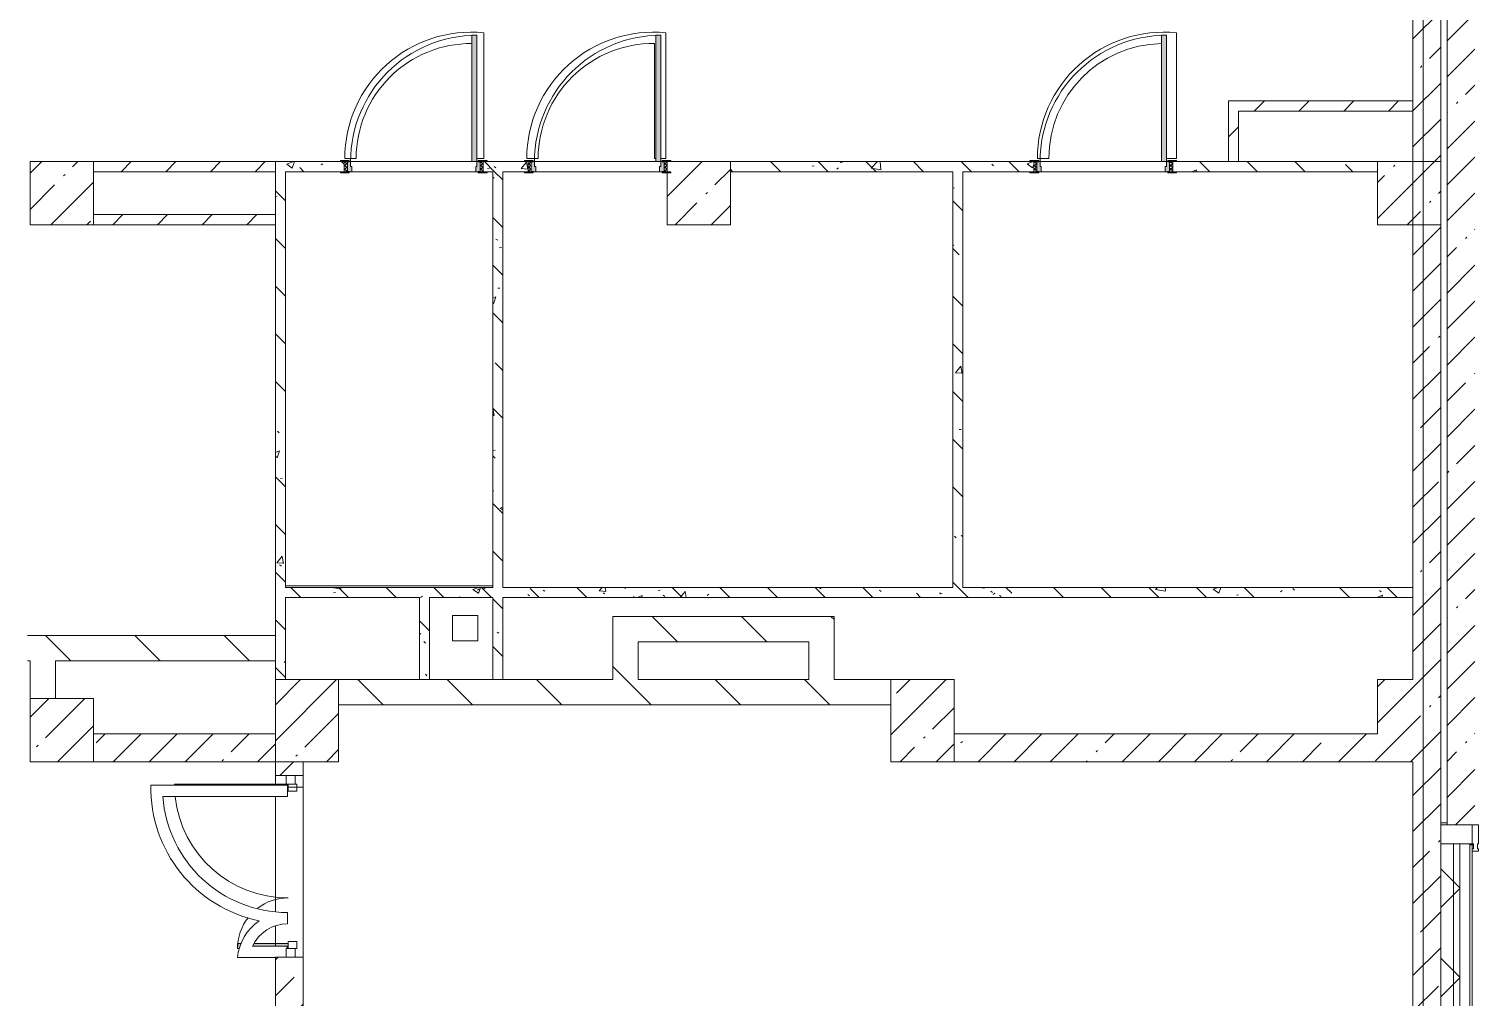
# Model space of a CAD drawing. Header units: millimetres. Extents: x -3129 to 197107, y -8553 to 29000.
# Drawn here: x 143627 to 155062, y 9037 to 16700 of the extents above; entities that cross this region are included whole.
import ezdxf

# ---------------------------------------------------------------- set-up
doc = ezdxf.new("R2010")
doc.units = ezdxf.units.MM
doc.linetypes.add('Осевая', pattern=[3175, 635, -476.25, 1587.5, -476.25])
for name, color, linetype, lineweight, true_color in [('A-DETL-GENF-8', 7, 'Continuous', 5, 0xaaaaaa), ('A-DOOR-3', 7, 'Continuous', 5, 0xaaaaaa), ('A-DOOR-4', 7, 'Continuous', 5, 0xe2e2e2), ('A-DOOR-FRAM-3', 7, 'Continuous', 5, 0xe2e2e2), ('A-DOOR-FRAM-4', 7, 'Continuous', 5, 0xaaaaaa), ('A-FLOR-3', 7, 'Continuous', 5, 0xaaaaaa), ('I-WALL-8', 7, 'Continuous', 5, 0x787878)]:
    doc.layers.add(name, color=color, linetype=linetype, lineweight=lineweight, true_color=true_color)
for name, color, linetype, lineweight in [('A-GLAZ-CWMG-4', 7, 'Continuous', 5), ('A-WALL', 7, 'Continuous', 9), ('A-WALL-6', 7, 'Continuous', 5), ('I-WALL-6', 7, 'Continuous', 5), ('S-COLS-2', 7, 'Continuous', 5), ('Оси', 7, 'Continuous', 9), ('Оси-2', 7, 'Осевая', 9)]:
    doc.layers.add(name, color=color, linetype=linetype, lineweight=lineweight)
pattern_1 = [(45, (70097.43, 0), (-285.1231, 285.1231), []), (45, (70382.56, 0), (-285.1231, 285.1231), [504.031, -100.806, 16.764, -84.042])]
pattern_2 = [(135, (70097.43, 0), (-353.5534, -353.5534), [])]
pattern_3 = [(45, (70097.43, 0), (-353.5534, 353.5534), []), (135, (70097.43, 0), (-353.5534, -353.5534), [])]
pattern_4 = [(135, (70097.43, 0), (-377.1708, -377.1708), [533.4, -88.9, 17.78, -88.9]), (135, (70097.43, 376.94), (-377.1708, -377.1708), []), (50, (70097.43, 0), (637.6445, -55.7866), [66.675, -733.425]), (355, (70097.4, 0), (-123.3494, 668.699), [53.34, -586.74]), (100.451, (70150.6, -4.65), (514.299, 612.908), [56.665, -623.315]), (46.184, (70097.4, 177.8), (948.7764, -147.15), [100.012, -1100.137]), (96.636, (70176.5, 165.5), (830.909, 865.997), [84.998, -934.973]), (351.184, (70097.4, 177.8), (830.918, 865.988), [80.01, -880.11]), (21, (70186.33, 133.35), (530.6506, -357.9283), [66.675, -733.425]), (326, (70186.3, 133.35), (216.308, 644.6585), [53.34, -586.74]), (71.451, (70230.55, 103.5), (746.9596, 286.7243), [56.665, -623.315]), (37.5, (70097.43, 0), (10.81053, 295.9426), [16.764, -562.864, 16.764, -578.866, -588.962]), (37.5, (70097.43, 0), (10.81053, 295.9426), [-1175.258, 16.764, -572.198]), (7.5, (70097.43, 0), (233.8692, 350.6318), [16.764, -322.834, 16.764, -549.529, -224.472]), (7.5, (70097.43, 0), (233.8692, 350.6318), [-905.891, 16.764, -207.708]), (327.5, (69899.19, 0), (474.5678, -20.0513), [16.764, -205.486, 16.764, -676.656, -920.115]), (327.5, (69899.19, 0), (474.5678, -20.0513), [-915.67, 16.764, -903.351]), (317.5, (69810.3, 0), (518.4522, 88.9934), [16.764, -272.161, 16.764, -443.738, -653.415]), (317.5, (69810.3, 0), (518.4522, 88.9934), [-749.427, 16.764, -636.651])]
pattern_5 = [(135, (1751.41, 104.685), (-14.14214, -14.14214), []), (225, (1751.41, 104.685), (14.14214, -14.14214), [])]
pattern_6 = [(45, (-371.384, 104.685), (-14.1421, 14.1421), []), (135, (-371.384, 104.685), (-14.1421, -14.1421), [])]
pattern_7 = [(45, (70097.43, 0), (-176.7767, 176.7767), [])]

# ---------------------------------------------------------------- blocks, each defined once
blk = doc.blocks.new('BSC_Колонна _Прямоугольная - 650х500-23287315-2_1_1_птичка')
at = {"layer": 'S-COLS-2'}
h = blk.add_hatch(dxfattribs=at)
h.set_pattern_fill('FP_164', color=256, style=0, pattern_type=2)
h.set_pattern_definition([(135, (11225, -75730), (-285.1231, -285.1231), []), (135, (11225, -75444.88), (-285.1231, -285.1231), [504.031, -100.806, 16.764, -84.042])])
h.paths.add_polyline_path([(325, 250), (-325, 250), (-325, -250), (325, -250), (325, 111)])
for p, q in [((325, 250), (-325, 250)), ((-325, 250), (-325, -250)), ((325, -250), (325, 250)), ((-325, -250), (325, -250))]:
    blk.add_line(p, q, dxfattribs=at)
blk = doc.blocks.new('BSC_Колонна _Прямоугольная - 500х500-V139-2_1_1_птичка')
at = {"layer": 'S-COLS-2'}
h = blk.add_hatch(dxfattribs=at)
h.set_pattern_fill('FP_165', color=256, style=0, pattern_type=2)
h.set_pattern_definition([(45, (-73790, -11150), (-285.1231, 285.1231), []), (45, (-73504.88, -11150), (-285.1231, 285.1231), [504.031, -100.806, 16.764, -84.042])])
h.paths.add_polyline_path([(-250, -250), (250, -250), (250, 250), (-250, 250), (-250, 71)])
for p, q in [((250, 250), (-250, 250)), ((-250, 250), (-250, -250)), ((250, -250), (250, 250)), ((-250, -250), (250, -250))]:
    blk.add_line(p, q, dxfattribs=at)
blk = doc.blocks.new('BSC_Колонна _Прямоугольная - 500х500-V158-2_1_1_птичка')
at = {"layer": 'S-COLS-2'}
h = blk.add_hatch(dxfattribs=at)
h.set_pattern_fill('FP_179', color=256, style=0, pattern_type=2)
h.set_pattern_definition([(45, (-73790, -15400), (-285.1231, 285.1231), []), (45, (-73504.88, -15400), (-285.1231, 285.1231), [504.031, -100.806, 16.764, -84.042])])
h.paths.add_polyline_path([(-250, -250), (250, -250), (250, 250), (-250, 250)])
for p, q in [((250, 250), (-250, 250)), ((-250, 250), (-250, -250)), ((250, -250), (250, 250)), ((-250, -250), (250, -250))]:
    blk.add_line(p, q, dxfattribs=at)
blk = doc.blocks.new('BSC_Колонна _Прямоугольная - 500х500-V159-2_1_1_птичка')
at = {"layer": 'S-COLS-2'}
h = blk.add_hatch(dxfattribs=at)
h.set_pattern_fill('FP_180', color=256, style=0, pattern_type=2)
h.set_pattern_definition([(45, (-78830, -15400), (-285.1231, 285.1231), []), (45, (-78544.88, -15400), (-285.1231, 285.1231), [504.031, -100.806, 16.764, -84.042])])
h.paths.add_polyline_path([(-250, -250), (250, -250), (250, 250), (-250, 250), (-250, 170), (-220, 170), (-220, 162), (-250, 162)])
for p, q in [((250, 250), (-220, 250)), ((250, -250), (250, 250)), ((-250, 162), (-250, -250)), ((-250, -250), (250, -250))]:
    blk.add_line(p, q, dxfattribs=at)
blk = doc.blocks.new('110_Дверь_СКБ_1Ст_Внутренняя1 - Д-4 _л_ 1100x2100h_су мгн-32399984-2_1_1_птичка')
at = {"layer": 'A-DOOR-3'}
h = blk.add_hatch(dxfattribs=at)
h.set_pattern_fill('FP_160', color=256, style=0, pattern_type=2)
h.set_pattern_definition(pattern_5)
h.paths.add_polyline_path([(562.5, -40), (562.5, 40), (537.5, 40), (537.5, -40)])
at = {"layer": 'A-DOOR-4'}
h = blk.add_hatch(color=256, dxfattribs=at)
h.paths.add_polyline_path([(502.5, -40), (537.5, -40), (537.5, 40), (512.5, 40), (512.5, 0), (502.5, 0)])
h.paths.add_polyline_path([(-477.5, -40), (-477.5, 0), (-487.5, 0), (-487.5, 40), (-512.5, 40), (-512.5, -40)])
at = {"layer": 'A-DOOR-FRAM-3'}
for points in [[(472.5, 40), (512.5, 40), (512.5, 1040), (472.5, 1040), (472.5, 238.6)], [(-497.5, 40), (-497.5, 48), (-567.5, 48), (-567.5, 40)], [(592.5, 40), (592.5, 48), (522.5, 48), (522.5, 40)], [(-497.5, -48), (-497.5, -40), (-567.5, -40), (-567.5, -48)], [(592.5, -48), (592.5, -40), (522.5, -40), (522.5, -48)]]:
    blk.add_hatch(color=256, dxfattribs=at).paths.add_polyline_path(points)
at = {"layer": 'A-DOOR-FRAM-4'}
h = blk.add_hatch(dxfattribs=at)
h.set_pattern_fill('FP_161', color=256, style=0, pattern_type=2)
h.set_pattern_definition(pattern_6)
h.paths.add_polyline_path([(-512.5, -40), (-512.5, 40), (-537.5, 40), (-537.5, -40)])
at = {"layer": 'A-DOOR-3'}
for p, q in [((512.5, 1040), (472.5, 1040)), ((472.5, 1040), (472.5, 40)), ((512.5, 40), (512.5, 1040)), ((472.5, 40), (512.5, 40))]:
    blk.add_line(p, q, dxfattribs=at)
blk.add_arc((512.5, 40), 1000, 90, 180, dxfattribs=at)
at = {"layer": 'A-DOOR-FRAM-4'}
for p, q in [((-497.5, 48), (-567.5, 48)), ((-567.5, 48), (-567.5, 40)), ((-567.5, 40), (-497.5, 40)), ((-512.5, 40), (-537.5, 40)), ((-537.5, 40), (-537.5, -40)), ((-487.5, 40), (-512.5, 40)), ((-512.5, 40), (-512.5, -40)), ((-512.5, -40), (-512.5, 40)), ((-497.5, 40), (-512.5, 40)), ((-512.5, 40), (-512.5, 39)), ((-512.5, 39), (-497.5, 39)), ((-497.5, 40), (-497.5, 48)), ((-497.5, 39), (-497.5, 40)), ((-487.5, 0), (-487.5, 40)), ((-477.5, 0), (-487.5, 0)), ((-477.5, -40), (-477.5, 0)), ((512.5, 0), (502.5, 0)), ((502.5, 0), (502.5, -40)), ((512.5, 40), (512.5, 0)), ((537.5, 40), (512.5, 40)), ((592.5, 48), (522.5, 48)), ((522.5, 48), (522.5, 40)), ((537.5, 40), (522.5, 40)), ((522.5, 40), (522.5, 39)), ((522.5, 40), (592.5, 40)), ((522.5, 39), (537.5, 39)), ((537.5, -40), (537.5, 40)), ((562.5, 40), (537.5, 40)), ((537.5, 40), (537.5, -40)), ((537.5, 39), (537.5, 40)), ((562.5, -40), (562.5, 40)), ((592.5, 40), (592.5, 48)), ((-497.5, -40), (-567.5, -40)), ((-567.5, -40), (-567.5, -48)), ((-567.5, -48), (-497.5, -48)), ((-537.5, -40), (-512.5, -40)), ((-497.5, -39), (-512.5, -39)), ((-512.5, -39), (-512.5, -40)), ((-512.5, -40), (-477.5, -40)), ((-512.5, -40), (-497.5, -40)), ((-497.5, -40), (-497.5, -39)), ((-497.5, -48), (-497.5, -40)), ((502.5, -40), (537.5, -40)), ((537.5, -39), (522.5, -39)), ((522.5, -39), (522.5, -40)), ((522.5, -40), (537.5, -40)), ((592.5, -40), (522.5, -40)), ((522.5, -40), (522.5, -48)), ((522.5, -48), (592.5, -48)), ((537.5, -40), (537.5, -39)), ((537.5, -40), (562.5, -40)), ((592.5, -48), (592.5, -40))]:
    blk.add_line(p, q, dxfattribs=at)
blk = doc.blocks.new('Прямоугольный импост - Импост структурный с накладкой - 190мм-23946641-2_1_1_птичка')
at = {"layer": 'A-GLAZ-CWMG-4'}
for p, q in [((0, 17), (-50, 17)), ((-50, 17), (-50, 0)), ((-50, 0), (-40, 0)), ((-40, 0), (-40, -40)), ((-10, -40), (-10, 0)), ((-10, 0), (0, 0)), ((0, 0), (0, 17)), ((-40, -40), (-50, -40)), ((-50, -40), (-50, -190)), ((0, -40), (-10, -40)), ((0, -190), (0, -40)), ((-50, -190), (0, -190))]:
    blk.add_line(p, q, dxfattribs=at)
blk = doc.blocks.new('110_Дверь_СКБ_1Ст_Внутренняя1 - Д-5 _л_ 1100x2100h_су мгн EIW30-32897889-2_1_1_птичка')
at = {"layer": 'A-DOOR-3'}
h = blk.add_hatch(dxfattribs=at)
h.set_pattern_fill('FP_160', color=256, style=0, pattern_type=2)
h.set_pattern_definition(pattern_5)
h.paths.add_polyline_path([(562.5, -40), (562.5, 40), (537.5, 40), (537.5, -40)])
at = {"layer": 'A-DOOR-4'}
h = blk.add_hatch(color=256, dxfattribs=at)
h.paths.add_polyline_path([(502.5, -40), (537.5, -40), (537.5, 40), (512.5, 40), (512.5, 0), (502.5, 0)])
h.paths.add_polyline_path([(-477.5, -40), (-477.5, 0), (-487.5, 0), (-487.5, 40), (-512.5, 40), (-512.5, -40)])
at = {"layer": 'A-DOOR-FRAM-3'}
for points in [[(472.5, 40), (512.5, 40), (512.5, 1040), (472.5, 1040), (472.5, 238.6)], [(-497.5, 40), (-497.5, 48), (-567.5, 48), (-567.5, 40)], [(592.5, 40), (592.5, 48), (522.5, 48), (522.5, 40)], [(-497.5, -48), (-497.5, -40), (-567.5, -40), (-567.5, -48)], [(592.5, -48), (592.5, -40), (522.5, -40), (522.5, -48)]]:
    blk.add_hatch(color=256, dxfattribs=at).paths.add_polyline_path(points)
at = {"layer": 'A-DOOR-FRAM-4'}
h = blk.add_hatch(dxfattribs=at)
h.set_pattern_fill('FP_161', color=256, style=0, pattern_type=2)
h.set_pattern_definition(pattern_6)
h.paths.add_polyline_path([(-512.5, -40), (-512.5, 40), (-537.5, 40), (-537.5, -40)])
at = {"layer": 'A-DOOR-3'}
for p, q in [((512.5, 1040), (472.5, 1040)), ((472.5, 1040), (472.5, 40)), ((512.5, 40), (512.5, 1040)), ((472.5, 40), (512.5, 40))]:
    blk.add_line(p, q, dxfattribs=at)
blk.add_arc((512.5, 40), 1000, 90, 180, dxfattribs=at)
at = {"layer": 'A-DOOR-FRAM-4'}
for p, q in [((-497.5, 48), (-567.5, 48)), ((-567.5, 48), (-567.5, 40)), ((-567.5, 40), (-497.5, 40)), ((-512.5, 40), (-537.5, 40)), ((-537.5, 40), (-537.5, -40)), ((-487.5, 40), (-512.5, 40)), ((-512.5, 40), (-512.5, -40)), ((-512.5, -40), (-512.5, 40)), ((-497.5, 40), (-512.5, 40)), ((-512.5, 40), (-512.5, 39)), ((-512.5, 39), (-497.5, 39)), ((-497.5, 40), (-497.5, 48)), ((-497.5, 39), (-497.5, 40)), ((-487.5, 0), (-487.5, 40)), ((-477.5, 0), (-487.5, 0)), ((-477.5, -40), (-477.5, 0)), ((512.5, 0), (502.5, 0)), ((502.5, 0), (502.5, -40)), ((512.5, 40), (512.5, 0)), ((537.5, 40), (512.5, 40)), ((592.5, 48), (522.5, 48)), ((522.5, 48), (522.5, 40)), ((537.5, 40), (522.5, 40)), ((522.5, 40), (522.5, 39)), ((522.5, 40), (592.5, 40)), ((522.5, 39), (537.5, 39)), ((537.5, -40), (537.5, 40)), ((562.5, 40), (537.5, 40)), ((537.5, 40), (537.5, -40)), ((537.5, 39), (537.5, 40)), ((562.5, -40), (562.5, 40)), ((592.5, 40), (592.5, 48)), ((-497.5, -40), (-567.5, -40)), ((-567.5, -40), (-567.5, -48)), ((-567.5, -48), (-497.5, -48)), ((-537.5, -40), (-512.5, -40)), ((-497.5, -39), (-512.5, -39)), ((-512.5, -39), (-512.5, -40)), ((-512.5, -40), (-477.5, -40)), ((-512.5, -40), (-497.5, -40)), ((-497.5, -40), (-497.5, -39)), ((-497.5, -48), (-497.5, -40)), ((502.5, -40), (537.5, -40)), ((537.5, -39), (522.5, -39)), ((522.5, -39), (522.5, -40)), ((522.5, -40), (537.5, -40)), ((592.5, -40), (522.5, -40)), ((522.5, -40), (522.5, -48)), ((522.5, -48), (592.5, -48)), ((537.5, -40), (537.5, -39)), ((537.5, -40), (562.5, -40)), ((592.5, -48), (592.5, -40))]:
    blk.add_line(p, q, dxfattribs=at)
blk = doc.blocks.new('BSC_Колонна _Прямоугольная - 650х500-V204-2_1_1_птичка')
at = {"layer": 'S-COLS-2'}
h = blk.add_hatch(dxfattribs=at)
h.set_pattern_fill('FP_216', color=256, style=0, pattern_type=2)
h.set_pattern_definition([(135, (11225, -80600), (-285.1231, -285.1231), []), (135, (11225, -80314.88), (-285.1231, -285.1231), [504.031, -100.806, 16.764, -84.042])])
h.paths.add_polyline_path([(325, 250), (-325, 250), (-325, -250), (325, -250), (325, -121)])
for p, q in [((325, 250), (-325, 250)), ((-325, 250), (-325, -250)), ((325, -250), (325, 250)), ((-325, -250), (325, -250))]:
    blk.add_line(p, q, dxfattribs=at)
blk = doc.blocks.new('Прямоугольный импост - 50 x 70 мм-V247-2_1_1_птичка')
at = {"layer": 'A-GLAZ-CWMG-4'}
for p, q in [((-70, 35), (0, 35)), ((-70, -35), (-70, 35)), ((0, 35), (0, -35)), ((0, -35), (-70, -35))]:
    blk.add_line(p, q, dxfattribs=at)
blk = doc.blocks.new('Дверь_Витражная_остекление_ - ДВН_ДАО_Главный вход_1200 в свету Д-22 _п_-32403398-2_1_1_птичка')
at = {"layer": 'A-DOOR-4'}
blk.add_hatch(color=256, dxfattribs=at).paths.add_polyline_path([(610, 24), (610, 20), (650, 24), (650, 920), (642, 920), (642, 24)])
h = blk.add_hatch(color=256, dxfattribs=at)
h.paths.add_polyline_path([(-650, 408), (-650, 407), (-610, 392), (-610, 420), (-650, 420)])
h.paths.add_polyline_path([(-650, 27), (-650, 20), (-610, 20), (-610, 289), (-633, 302), (-633, 27)])
at = {"layer": 'A-DETL-GENF-8'}
for p, q in [((650, 920), (642, 920)), ((650, 35), (650, 920)), ((-610, 420), (-650, 420)), ((-650, 420), (-650, 407)), ((-610, 392), (-610, 420)), ((-610, 20), (-610, 289)), ((-650, 20), (-610, 20)), ((-595, 20), (-650, 20)), ((-595, -50), (-595, 20)), ((595, -50), (595, 20)), ((595, 20), (650, 20)), ((610, 20), (650, 20)), ((-650, -35), (-650, -50)), ((-650, -50), (-595, -50)), ((650, -50), (595, -50)), ((650, -35), (650, -50))]:
    blk.add_line(p, q, dxfattribs=at)
at = {"layer": 'A-DOOR-3'}
for p, q in [((650, 920), (650, 35)), ((-650, 420), (-650, 407))]:
    blk.add_line(p, q, dxfattribs=at)
for centre, radius, start, end in [((650, 20), 900, 90, 90.5109), ((650, 20), 900, 96.319, 180), ((-650, 20), 400, 52.4742, 90), ((-650, 20), 400, 360, 37.0443)]:
    blk.add_arc(centre, radius, start, end, dxfattribs=at)
blk = doc.blocks.new('Прямоугольный импост - 50 x 70 мм-V239-2_1_1_птичка')
at = {"layer": 'A-GLAZ-CWMG-4'}
for p, q in [((0, 35), (-70, 35)), ((-70, 35), (-70, -35)), ((0, -35), (0, 35)), ((-70, -35), (0, -35))]:
    blk.add_line(p, q, dxfattribs=at)

msp = doc.modelspace()

# ---------------------------------------------------------------- hatches: boundary and pattern name
at = {"layer": 'A-WALL-6'}
h = msp.add_hatch(dxfattribs=at)
h.set_pattern_fill('FP_124', color=256, style=0, pattern_type=2)
h.set_pattern_definition(pattern_3)
h.paths.add_polyline_path([(154797.4, 3450), (154897.4, 3450), (154897.4, 10250), (154797.4, 10250), (154797.4, 3550)])
h = msp.add_hatch(dxfattribs=at)
h.set_pattern_fill('FP_124', color=256, style=0, pattern_type=2)
h.set_pattern_definition(pattern_3)
h.paths.add_polyline_path([(154947.4, 3400), (154947.4, 10250), (154897.4, 10250), (154897.4, 3400)])
at = {"layer": 'I-WALL-6'}
h = msp.add_hatch(dxfattribs=at)
h.set_pattern_fill('FP_132', color=256, style=0, pattern_type=2)
h.set_pattern_definition(pattern_1)
h.paths.add_polyline_path([(154797.4, 15150), (154797.4, 15530), (154577.4, 15530), (154577.4, 15150)])
h.paths.add_polyline_path([(154577.4, 18570), (154797.4, 18570), (154797.4, 18600), (154577.4, 18600)])
h.paths.add_polyline_path([(154577.4, 19100), (154797.4, 19100), (154797.4, 22700), (154577.4, 22700), (154577.4, 19319.3)])
h.paths.add_polyline_path([(154701.5, 23200), (154797.4, 23200), (154797.4, 26600), (154577.4, 26600), (154577.4, 23200)])
h = msp.add_hatch(dxfattribs=at)
h.set_pattern_fill('FP_132', color=256, style=0, pattern_type=2)
h.set_pattern_definition(pattern_1)
h.paths.add_polyline_path([(154577.4, 15530), (154797.4, 15530), (154797.4, 17270), (154577.4, 17270), (154577.4, 15848.6)])
h.paths.add_polyline_path([(154797.4, 18370), (154797.4, 18570), (154577.4, 18570), (154577.4, 18370)])
h = msp.add_hatch(dxfattribs=at)
h.set_pattern_fill('FP_132', color=256, style=0, pattern_type=2)
h.set_pattern_definition(pattern_1)
h.paths.add_polyline_path([(154847.4, 16300), (155067.4, 16300), (155067.4, 17270), (154847.4, 17270), (154847.4, 17005.5)])
h = msp.add_hatch(dxfattribs=at)
h.set_pattern_fill('FP_132', color=256, style=0, pattern_type=2)
h.set_pattern_definition(pattern_1)
h.paths.add_polyline_path([(155067.4, 10400), (155067.4, 16300), (154847.4, 16300), (154847.4, 10400)])
h = msp.add_hatch(dxfattribs=at)
h.set_pattern_fill('FP_136', color=256, style=0, pattern_type=2)
h.set_pattern_definition(pattern_7)
h.paths.add_polyline_path([(153117.4, 15650), (153197.4, 15650), (153197.4, 16130), (153117.4, 16130), (153117.4, 15848.6)])
h = msp.add_hatch(dxfattribs=at)
h.set_pattern_fill('FP_136', color=256, style=0, pattern_type=2)
h.set_pattern_definition(pattern_7)
h.paths.add_polyline_path([(154577.4, 16050), (154577.4, 16130), (153197.4, 16130), (153197.4, 16050), (154286.1, 16050)])
h = msp.add_hatch(dxfattribs=at)
h.set_pattern_fill('FP_136', color=256, style=0, pattern_type=2)
h.set_pattern_definition(pattern_7)
h.paths.add_polyline_path([(145577.4, 15570), (145577.4, 15650), (144137.4, 15650), (144137.4, 15570), (145010.9, 15570)])
h = msp.add_hatch(dxfattribs=at)
h.set_pattern_fill('FP_136', color=256, style=0, pattern_type=2)
h.set_pattern_definition(pattern_7)
h.paths.add_polyline_path([(145577.4, 15150), (145577.4, 15230), (144137.4, 15230), (144137.4, 15150), (145010.9, 15150)])
h = msp.add_hatch(dxfattribs=at)
h.set_pattern_fill('FP_132', color=256, style=0, pattern_type=2)
h.set_pattern_definition(pattern_1)
h.paths.add_polyline_path([(154797.4, 4050), (154797.4, 10900), (154577.4, 10900), (154577.4, 4050)])
h.paths.add_polyline_path([(154577.4, 11550), (154797.4, 11550), (154797.4, 15150), (154577.4, 15150), (154577.4, 12200)])
h = msp.add_hatch(dxfattribs=at)
h.set_pattern_fill('FP_135', color=256, style=0, pattern_type=2)
h.set_pattern_definition(pattern_2)
h.paths.add_polyline_path([(148447.4, 11550), (148447.4, 12050), (148247.4, 12050), (148247.4, 11550)])
h = msp.add_hatch(dxfattribs=at)
h.set_pattern_fill('FP_135', color=256, style=0, pattern_type=2)
h.set_pattern_definition(pattern_2)
h.paths.add_polyline_path([(149797.4, 11850), (149797.4, 12050), (148447.4, 12050), (148447.4, 11850), (148720.9, 11850)])
h = msp.add_hatch(dxfattribs=at)
h.set_pattern_fill('FP_135', color=256, style=0, pattern_type=2)
h.set_pattern_definition(pattern_2)
h.paths.add_polyline_path([(149997.4, 11550), (149997.4, 12050), (149797.4, 12050), (149797.4, 11550)])
h = msp.add_hatch(dxfattribs=at)
h.set_pattern_fill('FP_135', color=256, style=0, pattern_type=2)
h.set_pattern_definition(pattern_2)
h.paths.add_polyline_path([(138742.4, 11700), (138851.4, 11700), (138851.4, 11900), (138742.4, 11900), (138742.4, 11799.5)])
h.paths.add_polyline_path([(145577.4, 11700), (145577.4, 11900), (143617.4, 11900), (143617.4, 11700), (145010.9, 11700)])
h.paths.add_polyline_path([(140407.4, 11700), (140407.4, 11900), (140331.4, 11900), (140331.4, 11700), (140373.3, 11700)])
h.paths.add_polyline_path([(140927.4, 11700), (140927.4, 11900), (140907.4, 11900), (140907.4, 11700)])
h = msp.add_hatch(dxfattribs=at)
h.set_pattern_fill('FP_135', color=256, style=0, pattern_type=2)
h.set_pattern_definition(pattern_2)
h.paths.add_polyline_path([(147793.4, 11350), (150447.4, 11350), (150447.4, 11550), (146077.4, 11550), (146077.4, 11350), (146865.9, 11350)])
h = msp.add_hatch(dxfattribs=at)
h.set_pattern_fill('FP_132', color=256, style=0, pattern_type=2)
h.set_pattern_definition(pattern_1)
h.paths.add_polyline_path([(145010.9, 10900), (145577.4, 10900), (145577.4, 11120), (144137.4, 11120), (144137.4, 10900)])
h = msp.add_hatch(dxfattribs=at)
h.set_pattern_fill('FP_132', color=256, style=0, pattern_type=2)
h.set_pattern_definition(pattern_1)
h.paths.add_polyline_path([(154297.4, 10900), (154297.4, 11120), (150947.4, 11120), (150947.4, 10900), (154286.1, 10900)])
h = msp.add_hatch(dxfattribs=at)
h.set_pattern_fill('FP_132', color=256, style=0, pattern_type=2)
h.set_pattern_definition(pattern_1)
h.paths.add_polyline_path([(145577.4, 7900), (145797.4, 7900), (145797.4, 9352.3), (145577.4, 9352.3), (145577.4, 8200)])
h.paths.add_polyline_path([(145577.4, 10792.3), (145797.4, 10792.3), (145797.4, 10900), (145577.4, 10900)])
at = {"layer": 'I-WALL-8'}
h = msp.add_hatch(dxfattribs=at)
h.set_pattern_fill('FP_143', color=256, style=0, pattern_type=2)
h.set_pattern_definition(pattern_4)
h.paths.add_polyline_path([(145657.4, 11550), (145657.4, 15650), (145577.4, 15650), (145577.4, 11550)])
h = msp.add_hatch(dxfattribs=at)
h.set_pattern_fill('FP_143', color=256, style=0, pattern_type=2)
h.set_pattern_definition(pattern_4)
h.paths.add_polyline_path([(151017.2, 15570), (151577.4, 15570), (151577.4, 15650), (149177.4, 15650), (149177.4, 15570), (150937.2, 15570)])
h.paths.add_polyline_path([(154297.4, 15570), (154297.4, 15650), (152677.4, 15650), (152677.4, 15570), (154286.1, 15570)])
h.paths.add_polyline_path([(147377.2, 15570), (147577.4, 15570), (147577.4, 15650), (147222.2, 15650), (147222.2, 15570), (147297.2, 15570)])
h.paths.add_polyline_path([(146122.2, 15570), (146122.2, 15650), (145657.4, 15650), (145657.4, 15570), (146092.2, 15570)])
h = msp.add_hatch(dxfattribs=at)
h.set_pattern_fill('FP_143', color=256, style=0, pattern_type=2)
h.set_pattern_definition(pattern_4)
h.paths.add_polyline_path([(147377.2, 11550), (147377.2, 15570), (147297.2, 15570), (147297.2, 11550)])
h = msp.add_hatch(dxfattribs=at)
h.set_pattern_fill('FP_143', color=256, style=0, pattern_type=2)
h.set_pattern_definition(pattern_4)
h.paths.add_polyline_path([(151017.2, 12280), (151017.2, 15570), (150937.2, 15570), (150937.2, 12280)])
h = msp.add_hatch(dxfattribs=at)
h.set_pattern_fill('FP_143', color=256, style=0, pattern_type=2)
h.set_pattern_definition(pattern_4)
h.paths.add_polyline_path([(147297.2, 12200), (147297.2, 12280), (145657.4, 12280), (145657.4, 12200), (146865.9, 12200)])
h = msp.add_hatch(dxfattribs=at)
h.set_pattern_fill('FP_143', color=256, style=0, pattern_type=2)
h.set_pattern_definition(pattern_4)
h.paths.add_polyline_path([(154577.4, 12200), (154577.4, 12280), (147377.2, 12280), (147377.2, 12200), (154286.1, 12200)])
h = msp.add_hatch(dxfattribs=at)
h.set_pattern_fill('FP_143', color=256, style=0, pattern_type=2)
h.set_pattern_definition(pattern_4)
h.paths.add_polyline_path([(146797.2, 11550), (146797.2, 12200), (146717.2, 12200), (146717.2, 11550)])
at = {"layer": 'S-COLS-2'}
h = msp.add_hatch(dxfattribs=at)
h.set_pattern_fill('FP_132', color=256, style=0, pattern_type=2)
h.set_pattern_definition(pattern_1)
h.paths.add_polyline_path([(154797.4, 15150), (154797.4, 15650), (154297.4, 15650), (154297.4, 15150)])
h = msp.add_hatch(dxfattribs=at)
h.set_pattern_fill('FP_132', color=256, style=0, pattern_type=2)
h.set_pattern_definition(pattern_1)
h.paths.add_polyline_path([(154577.4, 10900), (154797.4, 10900), (154797.4, 11550), (154297.4, 11550), (154297.4, 10900)])

# ---------------------------------------------------------------- linework, layer by layer
at = {"layer": 'A-FLOR-3'}
for p, q in [((147226.5, 15674.2), (147226.5, 16669.2)), ((148576.5, 16584.1), (148576.5, 15674.2)), ((148666.5, 15674.2), (148666.5, 16669.2)), ((152706.5, 15674.2), (152706.5, 16669.2)), ((146126.5, 15675.2), (146216.5, 15675.2)), ((147172.2, 15674.2), (147226.5, 15674.2)), ((147566.5, 15675.2), (147656.5, 15675.2)), ((148576.5, 15674.2), (148587.4, 15674.2)), ((148627.4, 15674.2), (148666.5, 15674.2)), ((151606.5, 15675.2), (151696.5, 15675.2)), ((152627.4, 15674.2), (152706.5, 15674.2)), ((147132.2, 15650), (146172.2, 15650)), ((145657.2, 12291), (147297.2, 12291)), ((146978, 12057), (147178, 12057)), ((146978, 11857), (146978, 12057)), ((147178, 12057), (147178, 11857)), ((147178, 11857), (146978, 11857)), ((145577.4, 10714.4), (145577.4, 10792.3)), ((145797.4, 10792.3), (145797.4, 10700)), ((145674.4, 10714.4), (144591.7, 10714.4)), ((145674.4, 10624.7), (145674.4, 10714.4)), ((145797.4, 10700), (145674.4, 10700)), ((144686.8, 10624.7), (145674.4, 10624.7)), ((154797.4, 10417.9), (154847.4, 10417.9)), ((145674.4, 9617.4), (145674.4, 9707)), ((145671.4, 9439.5), (145396.4, 9439.5)), ((145671.4, 9422.3), (145671.4, 9439.5)), ((145277.4, 9350.1), (145577.4, 9350.1))]:
    msp.add_line(p, q, dxfattribs=at)
for centre, radius, start, end in [((147126.5, 15674.2), 1000, 84.26083, 179.9427), ((147126.5, 15674.2), 910, 89.63868, 179.93704), ((148566.5, 15674.2), 1000, 84.26083, 179.9427), ((148566.5, 15674.2), 910, 89.37036, 179.93704), ((152606.5, 15674.2), 1000, 84.26083, 179.9427), ((152606.5, 15674.2), 910, 91.20322, 179.93704), ((145670.6, 10696.2), 1079, 179.03315, 258.2109), ((145674.4, 10697.3), 990.3, 184.20575, 270), ((145670.6, 9312.2), 395, 123.92463, 174.49945), ((145674.4, 9311.2), 306.2, 90, 155.21522)]:
    msp.add_arc(centre, radius, start, end, dxfattribs=at)
at = {"layer": 'A-WALL'}
for p, q in [((154577.4, 16130), (154577.4, 16050)), ((145577.4, 15570), (145577.4, 15650)), ((153117.4, 15650), (153197.4, 15650)), ((145577.4, 15150), (145577.4, 15230)), ((154577.4, 12200), (154577.4, 12280)), ((154577.4, 12280), (154577.4, 12200)), ((146717.2, 11550), (146797.2, 11550)), ((147297.2, 11550), (147377.2, 11550)), ((154797.4, 10250), (155047.4, 10250)), ((154897.4, 3450), (154897.4, 10250)), ((154947.4, 3400), (154947.4, 10250)), ((155027.4, 3320), (155027.4, 10250)), ((155027.4, 10247), (155047.4, 10247)), ((155047.4, 10242), (155027.4, 10242))]:
    msp.add_line(p, q, dxfattribs=at)
at = {"layer": 'A-WALL-6'}
for p, q in [((154847.4, 10400), (154797.4, 10400)), ((155047.4, 3300), (155047.4, 10400)), ((155057.4, 10242), (155047.4, 10242))]:
    msp.add_line(p, q, dxfattribs=at)
at = {"layer": 'I-WALL-6'}
for p, q in [((154847.4, 17270), (154847.4, 16100)), ((154577.4, 17240), (154577.4, 16130)), ((154797.4, 11550), (154797.4, 17240)), ((153117.4, 16130), (153117.4, 15650)), ((154577.4, 16130), (153117.4, 16130)), ((153197.4, 15650), (153197.4, 16050)), ((153197.4, 16050), (154577.4, 16050)), ((154577.4, 16050), (154577.4, 12280)), ((154847.4, 16100), (154847.4, 10400)), ((146092.2, 15650), (144137.4, 15650)), ((144137.4, 15570), (145577.4, 15570)), ((145577.4, 15570), (145577.4, 15230)), ((145657.4, 12280), (145657.4, 15570)), ((145657.4, 15570), (146092.2, 15570)), ((146172.2, 15650), (147132.2, 15650)), ((147162.2, 15570), (146182.2, 15570)), ((147547.4, 15650), (147252.2, 15650)), ((147252.2, 15570), (147297.2, 15570)), ((147297.2, 15570), (147297.2, 12280)), ((147377.2, 15570), (147547.4, 15570)), ((147377.2, 12280), (147377.2, 15570)), ((147627.4, 15650), (148587.4, 15650)), ((148617.4, 15570), (147637.4, 15570)), ((151547.4, 15650), (149177.4, 15650)), ((149177.4, 15570), (150937.2, 15570)), ((150937.2, 15570), (150937.2, 12280)), ((151017.2, 15570), (151547.4, 15570)), ((151017.2, 12280), (151017.2, 15570)), ((151627.4, 15650), (152587.4, 15650)), ((152617.4, 15570), (151637.4, 15570)), ((153117.4, 15650), (152707.4, 15650)), ((152707.4, 15570), (154297.4, 15570)), ((154297.4, 15650), (153197.4, 15650)), ((154297.4, 15570), (154297.4, 15650)), ((145577.4, 15230), (144137.4, 15230)), ((144137.4, 15150), (145577.4, 15150)), ((145577.4, 15150), (145577.4, 11550)), ((147297.2, 12280), (145657.4, 12280)), ((150937.2, 12280), (147377.2, 12280)), ((154577.4, 12280), (151017.2, 12280)), ((145657.4, 11550), (145657.4, 12200)), ((145657.4, 12200), (146717.2, 12200)), ((146717.2, 12200), (146717.2, 11550)), ((146797.2, 12200), (147297.2, 12200)), ((146797.2, 11550), (146797.2, 12200)), ((147297.2, 12200), (147297.2, 11550)), ((147377.2, 11550), (147377.2, 12200)), ((147377.2, 12200), (154577.4, 12200)), ((154577.4, 12200), (154577.4, 11550)), ((148247.4, 12050), (148247.4, 11550)), ((149997.4, 12050), (148247.4, 12050)), ((149997.4, 11550), (149997.4, 12050)), ((145577.4, 11900), (143617.4, 11900)), ((148447.4, 11550), (148447.4, 11850)), ((148447.4, 11850), (149797.4, 11850)), ((149797.4, 11850), (149797.4, 11550)), ((143637.4, 11700), (143617.4, 11700)), ((143637.4, 11700), (143637.4, 11400)), ((143837.4, 11700), (145577.4, 11700)), ((143837.4, 11400), (143837.4, 11700)), ((146717.2, 11550), (146077.4, 11550)), ((147297.2, 11550), (146797.2, 11550)), ((148247.4, 11550), (147377.2, 11550)), ((149797.4, 11550), (148447.4, 11550)), ((150447.4, 11550), (149997.4, 11550)), ((146077.4, 11350), (150447.4, 11350)), ((145577.4, 11120), (144137.4, 11120)), ((154297.4, 11120), (150947.4, 11120)), ((144137.4, 10900), (145577.4, 10900)), ((145577.4, 10900), (145577.4, 10792.3)), ((145797.4, 4050), (145797.4, 10900)), ((150947.4, 10900), (154297.4, 10900)), ((154577.4, 10900), (154577.4, 4050)), ((154797.4, 4050), (154797.4, 10900)), ((145577.4, 10792.3), (145797.4, 10792.3)), ((145577.4, 9712.2), (145577.4, 10624.7)), ((154847.4, 10400), (155067.4, 10400)), ((145577.4, 9439.5), (145577.4, 9600.4)), ((145577.4, 9352.3), (145577.4, 8280)), ((145797.4, 9352.3), (145577.4, 9352.3))]:
    msp.add_line(p, q, dxfattribs=at)
at = {"layer": 'S-COLS-2'}
for p, q in [((154797.4, 15650), (154297.4, 15650)), ((154297.4, 15650), (154297.4, 15150)), ((154797.4, 15150), (154797.4, 15650)), ((154297.4, 15150), (154797.4, 15150)), ((154577.4, 11550), (154297.4, 11550)), ((154297.4, 11550), (154297.4, 11120)), ((154797.4, 10900), (154797.4, 11550)), ((154297.4, 10900), (154577.4, 10900))]:
    msp.add_line(p, q, dxfattribs=at)
at = {"layer": 'Оси'}
for p, q in [((154657.4, 10029.8), (154657.4, 21915.1)), ((154657.4, -1906.3), (154657.4, 9979))]:
    msp.add_line(p, q, dxfattribs=at)
at = {"layer": 'Оси-2'}
msp.add_line((154657.4, 9979), (154657.4, 10029.8), dxfattribs=at)

# ---------------------------------------------------------------- block references
at = {"layer": 'A-DOOR-3'}
for name, p in [('110_Дверь_СКБ_1Ст_Внутренняя1 - Д-5 _л_ 1100x2100h_су мгн EIW30-32897889-2_1_1_птичка', (146659.7, 15610)), ('110_Дверь_СКБ_1Ст_Внутренняя1 - Д-4 _л_ 1100x2100h_су мгн-32399984-2_1_1_птичка', (148114.9, 15610)), ('110_Дверь_СКБ_1Ст_Внутренняя1 - Д-4 _л_ 1100x2100h_су мгн-32399984-2_1_1_птичка', (152114.9, 15610))]:
    msp.add_blockref(name, p, dxfattribs=at)
at = {"layer": 'A-DOOR-3', "rotation": 89.99999999999997}
msp.add_blockref('Дверь_Витражная_остекление_ - ДВН_ДАО_Главный вход_1200 в свету Д-22 _п_-32403398-2_1_1_птичка', (145698.4, 10072.3), dxfattribs=at)
at = {"layer": 'A-GLAZ-CWMG-4', "extrusion": (0, 0, -1), "rotation": 90.00000000000004}
msp.add_blockref('Прямоугольный импост - 50 x 70 мм-V247-2_1_1_птичка', (-145698.4, 10792.3), dxfattribs=at)
at = {"layer": 'A-GLAZ-CWMG-4'}
for name, p, rotation in [('Прямоугольный импост - Импост структурный с накладкой - 190мм-23946641-2_1_1_птичка', (155047.4, 10210), 180), ('Прямоугольный импост - 50 x 70 мм-V239-2_1_1_птичка', (145698.4, 9352.3), 269.9999999999999)]:
    msp.add_blockref(name, p, dxfattribs=dict(at, rotation=rotation))
at = {"layer": 'S-COLS-2'}
for name, p in [('BSC_Колонна _Прямоугольная - 500х500-V158-2_1_1_птичка', (143887.4, 15400)), ('BSC_Колонна _Прямоугольная - 500х500-V159-2_1_1_птичка', (148927.4, 15400)), ('BSC_Колонна _Прямоугольная - 500х500-V139-2_1_1_птичка', (143887.4, 11150))]:
    msp.add_blockref(name, p, dxfattribs=at)
at = {"layer": 'S-COLS-2', "rotation": 270.0000000000007}
for name, p in [('BSC_Колонна _Прямоугольная - 650х500-23287315-2_1_1_птичка', (145827.4, 11225)), ('BSC_Колонна _Прямоугольная - 650х500-V204-2_1_1_птичка', (150697.4, 11225))]:
    msp.add_blockref(name, p, dxfattribs=at)

doc.saveas('drawing.dxf')
